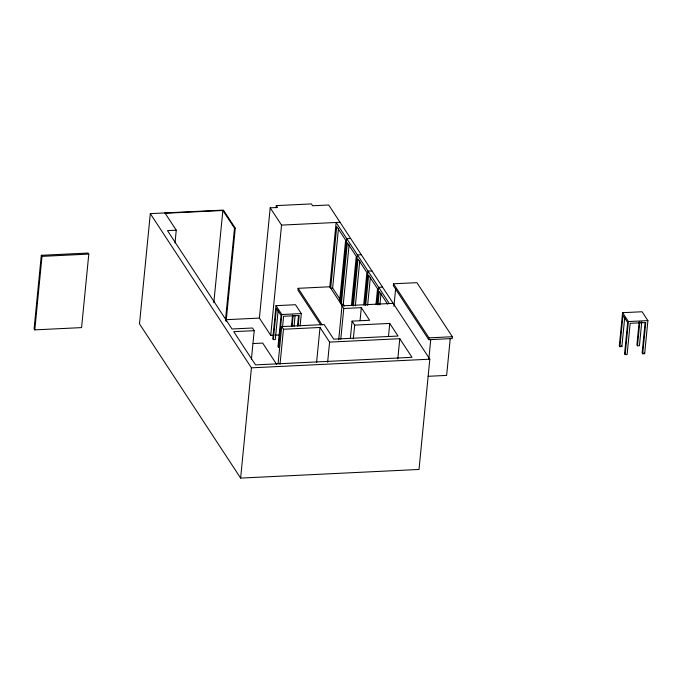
<?xml version="1.0" encoding="UTF-8"?>
<svg xmlns="http://www.w3.org/2000/svg" width="682" height="682" viewBox="0 0 682 682"><rect width="100%" height="100%" fill="white"/><g stroke="black" fill="none" stroke-linecap="round" stroke-linejoin="round"><path stroke-width="1.02" d="M41.304 255.298L34.1 328.809L34.799 329.866L81.584 327.607L88.796 254.096L88.097 253.039L41.304 255.298L42.003 256.364L34.799 329.866M226.126 321.461L235.273 228.172L223.415 210.09L150.304 213.628L139.495 323.89L240.627 478.091L419.012 469.455L429.822 359.192L328.69 204.992L312.603 205.776L311.384 203.909L276.295 205.614L276.082 207.729M175.01 242.928L176.263 230.201L164.925 212.92M213.824 302.714L222.869 210.482L165.155 213.278M225.444 320.446L234.489 228.206L222.869 210.482M251.411 359.286L254.215 330.668L252.476 328.008L231.999 328.997L167.491 230.627L176.263 230.201M240.627 478.091L251.436 367.828L150.304 213.628M272.834 335.263L270.728 335.365L259.39 318.085L270.2 207.822L277.514 207.473L276.295 205.614M270.728 335.365L281.538 225.111L270.2 207.822M300.097 325.987L301.316 313.584L295.502 304.718L276.005 305.664L272.766 338.741L273.346 339.627L275.298 339.534L278.154 310.378M273.346 339.627L276.406 308.383L281.061 315.476L277.992 346.72L278.571 347.607L281.819 314.53L276.005 305.664M278.077 363.694L281.717 326.593L324.12 324.538L333.711 339.159L398.049 336.047L389.763 323.421L354.674 325.118L352.057 321.128L369.601 320.276L361.315 307.65L343.771 308.503L342.032 305.843L393.207 303.362M282.57 326.687L283.584 316.269L299.185 315.51L298.162 325.928M280.029 364.231L283.456 329.253L281.717 326.593M291.436 326.439L292.552 314.982M292.118 326.286L293.141 315.868M294.061 326.184L295.084 315.775M342.654 306.388L329.798 286.781L298.136 288.315L297.957 290.157L320.753 324.905M297.48 326.081L298.503 315.672M316.584 362.466L320.011 327.479L283.456 329.253M329.781 287.139L336.124 222.468L389.303 303.55M339.866 299.031L332.637 288.017L338.468 228.547M327.633 362.244L329.602 342.1L320.011 327.479M339.585 301.674L345.621 240.107L336.729 226.552L330.693 288.111L332.637 288.017M340.42 303.354L346.763 238.683L350.659 238.495M338.707 339.764L342.032 305.843M344.384 305.928L343.276 304.232L349.107 244.761M340.761 339.244L343.771 308.503M351.443 305.365L356.26 256.33L347.36 242.766L341.324 304.325L343.276 304.232M352.406 305.792L357.394 254.898L361.298 254.71M353.395 305.937L357.999 258.99L366.89 272.544L363.719 304.888M350.395 338.093L352.057 321.128M355.348 305.843L359.746 260.976M353.319 338.894L354.674 325.118M360.07 320.37L361.315 307.65M364.708 305.042L368.033 271.121L371.937 270.933M365.671 305.459L368.638 275.204L377.53 288.759L375.995 304.411M367.615 305.365L370.377 277.199M377.01 304.3L378.672 287.335L382.568 287.148M377.939 304.982L379.269 291.419L387.606 304.129M379.891 304.888L381.016 293.413M393.514 283.797L393.335 285.639L428.79 339.696L452.183 338.562L452.362 336.729L416.915 282.663L393.514 283.797L428.969 337.854L428.79 339.696M388.518 336.141L389.763 323.421M393.915 306.38L395.662 288.529M397.811 358.851L399.788 338.707L329.602 342.1M428.782 359.55L430.743 339.602M450.239 338.656L446.633 375.407L428.16 376.302M645.087 322.697L642.129 352.892L642.708 353.779L644.661 353.685L647.9 320.608L642.086 311.751L622.589 312.688L619.35 345.765L619.929 346.652L621.882 346.558L624.738 317.403M619.929 346.652L622.99 315.416L627.645 322.501L624.576 353.745L625.164 354.631L627.108 354.538L630.177 323.294L645.769 322.543L642.708 353.779M625.164 354.631L628.403 321.554L622.589 312.688M639.145 322.006L636.894 344.922L637.474 345.808L639.426 345.714L641.771 321.759M637.474 345.808L639.827 321.853M281.538 225.111L340.028 222.281M234.489 228.206L235.273 228.172M42.003 256.364L88.796 254.096M281.819 314.53L301.316 313.584M226.424 319.679L259.39 318.085M254.215 330.668L233.747 331.657L255.537 364.887L411.996 357.317L399.788 338.707M274.94 335.16L279.143 334.956M628.403 321.554L647.9 320.608M253.133 343.549L262.706 343.089L276.653 364.358M428.969 337.854L452.362 336.729M251.436 367.828L429.822 359.192M644.072 352.799L644.661 353.685M621.302 345.672L621.882 346.558M298.136 288.315L322.1 324.854"/></g></svg>
